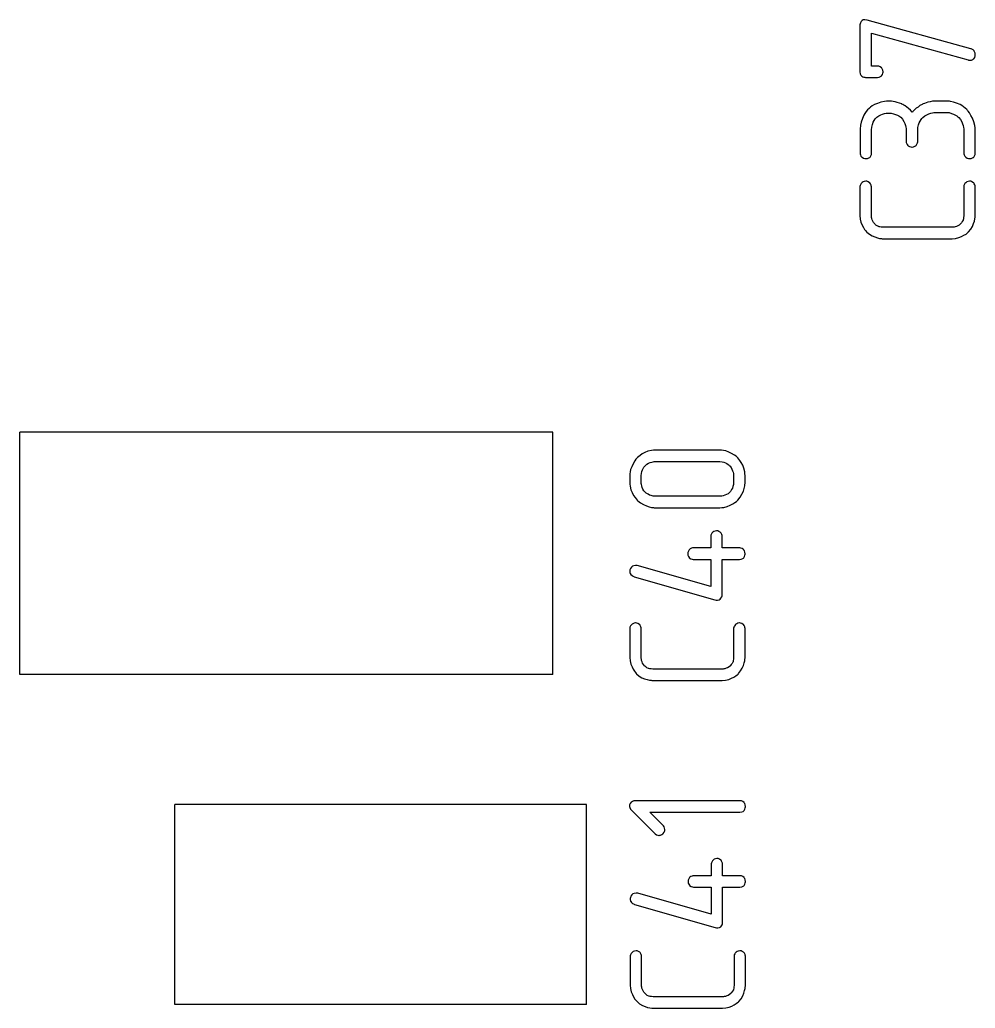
# Model space of a CAD drawing. Header units: inches. Extents: x 0 to 594, y -420 to 0.
# Drawn here: x 236.65 to 244.54, y -78.34 to -70.18 of the extents above; entities that cross this region are included whole.
import ezdxf

# ---------------------------------------------------------------- set-up
doc = ezdxf.new("R2010")
doc.units = ezdxf.units.IN
doc.header["$MEASUREMENT"] = 0

msp = doc.modelspace()

# ---------------------------------------------------------------- linework, layer by layer
at = {"color": 18, "true_color": 0x000000}
for p, q in [((243.5881, -70.2116), (243.5867, -70.22)), ((243.5867, -70.22), (243.5867, -70.6091)), ((243.5867, -70.22), (243.5867, -70.22)), ((243.5909, -70.2031), (243.5881, -70.2116)), ((243.5965, -70.1947), (243.5909, -70.2031)), ((243.6036, -70.1862), (243.5965, -70.1947)), ((243.6134, -70.1806), (243.6036, -70.1862)), ((243.6261, -70.1791), (243.6134, -70.1806)), ((243.6473, -70.182), (243.6261, -70.1791)), ((244.503, -70.4202), (243.6473, -70.182)), ((243.6811, -70.5612), (243.6811, -70.2905)), ((243.6811, -70.2905), (244.479, -70.5104)), ((244.5058, -70.4202), (244.503, -70.4202)), ((244.5114, -70.423), (244.5058, -70.4202)), ((244.5199, -70.4273), (244.5114, -70.423)), ((244.5185, -70.5062), (244.5241, -70.502)), ((244.5283, -70.4357), (244.5199, -70.4273)), ((244.5241, -70.502), (244.5269, -70.5006)), ((244.5269, -70.5006), (244.534, -70.4893)), ((244.5297, -70.4385), (244.5283, -70.4357)), ((244.5326, -70.4442), (244.5297, -70.4385)), ((244.5368, -70.454), (244.5326, -70.4442)), ((244.534, -70.4893), (244.5368, -70.478)), ((244.5382, -70.4653), (244.5368, -70.454)), ((244.5368, -70.478), (244.5382, -70.4681)), ((244.5382, -70.4681), (244.5382, -70.4653)), ((243.729, -70.5612), (243.6811, -70.5612)), ((243.7304, -70.5612), (243.729, -70.5612)), ((243.7333, -70.5612), (243.7304, -70.5612)), ((243.7375, -70.5612), (243.7333, -70.5612)), ((243.7431, -70.5626), (243.7375, -70.5612)), ((243.7544, -70.5668), (243.7431, -70.5626)), ((243.7657, -70.5753), (243.7544, -70.5668)), ((243.7671, -70.5781), (243.7657, -70.5753)), ((243.7713, -70.5837), (243.7671, -70.5781)), ((243.7756, -70.595), (243.7713, -70.5837)), ((244.479, -70.5104), (244.4832, -70.5118)), ((244.4832, -70.5118), (244.4874, -70.5132)), ((244.4874, -70.5132), (244.4917, -70.5132)), ((244.4917, -70.5132), (244.4931, -70.5132)), ((244.4931, -70.5132), (244.5072, -70.5118)), ((244.5072, -70.5118), (244.5185, -70.5062)), ((243.5867, -70.6091), (243.5881, -70.6246)), ((243.5881, -70.6246), (243.5937, -70.6359)), ((243.5937, -70.6359), (243.6022, -70.6443)), ((243.6022, -70.6443), (243.6106, -70.65)), ((243.6106, -70.65), (243.6191, -70.6528)), ((243.6191, -70.6528), (243.6275, -70.6542)), ((243.6275, -70.6542), (243.6332, -70.6556)), ((243.6332, -70.6556), (243.6346, -70.6556)), ((243.6346, -70.6556), (243.7304, -70.6556)), ((243.7304, -70.6556), (243.7459, -70.6528)), ((243.7459, -70.6528), (243.7572, -70.6486)), ((243.7572, -70.6486), (243.7629, -70.6443)), ((243.7629, -70.6443), (243.7657, -70.6415)), ((243.7657, -70.6415), (243.7727, -70.6303)), ((243.7727, -70.6303), (243.7756, -70.6204)), ((243.777, -70.6091), (243.7756, -70.595)), ((243.7756, -70.6204), (243.777, -70.6119)), ((243.777, -70.6119), (243.777, -70.6091)), ((243.6628, -70.9094), (243.6614, -70.9108)), ((243.6642, -70.908), (243.6628, -70.9094)), ((243.6684, -70.9051), (243.6642, -70.908)), ((243.6741, -70.9009), (243.6684, -70.9051)), ((243.6881, -70.891), (243.6741, -70.9009)), ((243.7065, -70.8798), (243.6881, -70.891)), ((243.7304, -70.8699), (243.7065, -70.8798)), ((243.7586, -70.86), (243.7304, -70.8699)), ((243.7896, -70.853), (243.7586, -70.86)), ((243.8066, -70.8502), (243.7896, -70.853)), ((243.8249, -70.8502), (243.8066, -70.8502)), ((243.8277, -70.8502), (243.8249, -70.8502)), ((243.8348, -70.8502), (243.8277, -70.8502)), ((243.846, -70.8516), (243.8348, -70.8502)), ((243.8601, -70.853), (243.846, -70.8516)), ((243.877, -70.8572), (243.8601, -70.853)), ((243.894, -70.8614), (243.877, -70.8572)), ((243.9137, -70.8671), (243.894, -70.8614)), ((243.932, -70.8741), (243.9137, -70.8671)), ((243.9334, -70.8755), (243.932, -70.8741)), ((243.9405, -70.8784), (243.9334, -70.8755)), ((243.9489, -70.884), (243.9405, -70.8784)), ((243.9602, -70.891), (243.9489, -70.884)), ((243.9743, -70.9009), (243.9602, -70.891)), ((243.9884, -70.9122), (243.9743, -70.9009)), ((244.0519, -70.9094), (244.0406, -70.9206)), ((244.0659, -70.8995), (244.0519, -70.9094)), ((244.0815, -70.8882), (244.0659, -70.8995)), ((244.0998, -70.8784), (244.0815, -70.8882)), ((244.1026, -70.8769), (244.0998, -70.8784)), ((244.1082, -70.8741), (244.1026, -70.8769)), ((244.1181, -70.8699), (244.1082, -70.8741)), ((244.1322, -70.8643), (244.1181, -70.8699)), ((244.1477, -70.86), (244.1322, -70.8643)), ((244.166, -70.8558), (244.1477, -70.86)), ((244.1858, -70.8516), (244.166, -70.8558)), ((244.2069, -70.8502), (244.1858, -70.8516)), ((244.3014, -70.8502), (244.2069, -70.8502)), ((244.3028, -70.8502), (244.3014, -70.8502)), ((244.3056, -70.8502), (244.3028, -70.8502)), ((244.3112, -70.8502), (244.3056, -70.8502)), ((244.3183, -70.8516), (244.3112, -70.8502)), ((244.3253, -70.8516), (244.3183, -70.8516)), ((244.3352, -70.8544), (244.3253, -70.8516)), ((244.3592, -70.8586), (244.3352, -70.8544)), ((244.3845, -70.8671), (244.3592, -70.8586)), ((244.4127, -70.8798), (244.3845, -70.8671)), ((244.4268, -70.8882), (244.4127, -70.8798)), ((244.4409, -70.8967), (244.4268, -70.8882)), ((244.455, -70.908), (244.4409, -70.8967)), ((244.4691, -70.9206), (244.455, -70.908)), ((243.6191, -70.9658), (243.6064, -70.9954)), ((243.6275, -70.9517), (243.6191, -70.9658)), ((243.6374, -70.9376), (243.6275, -70.9517)), ((243.6487, -70.9235), (243.6374, -70.9376)), ((243.6614, -70.9108), (243.6487, -70.9235)), ((243.7121, -70.9982), (243.7192, -70.9897)), ((243.7192, -70.9897), (243.7248, -70.9841)), ((243.7248, -70.9841), (243.7262, -70.9827)), ((243.7262, -70.9827), (243.7417, -70.9714)), ((243.7417, -70.9714), (243.7586, -70.9629)), ((243.7586, -70.9629), (243.7741, -70.9573)), ((243.7741, -70.9573), (243.7896, -70.9531)), ((243.7896, -70.9531), (243.8037, -70.9503)), ((243.8037, -70.9503), (243.8136, -70.9488)), ((243.8136, -70.9488), (243.8207, -70.9488)), ((243.8207, -70.9488), (243.8235, -70.9488)), ((243.8235, -70.9488), (243.8446, -70.9503)), ((243.8446, -70.9503), (243.8644, -70.9545)), ((243.8644, -70.9545), (243.8813, -70.9601)), ((243.8813, -70.9601), (243.8954, -70.9658)), ((243.8954, -70.9658), (243.9081, -70.9728)), ((243.9081, -70.9728), (243.9165, -70.9784)), ((243.9165, -70.9784), (243.9222, -70.9827)), ((243.9222, -70.9827), (243.9236, -70.9841)), ((243.9236, -70.9841), (243.9391, -70.9996)), ((244.0039, -70.9263), (243.9884, -70.9122)), ((244.018, -70.9432), (244.0039, -70.9263)), ((244.0194, -70.9418), (244.018, -70.9432)), ((244.0237, -70.9362), (244.0194, -70.9418)), ((244.0307, -70.9291), (244.0237, -70.9362)), ((244.0406, -70.9206), (244.0307, -70.9291)), ((244.0984, -70.994), (244.104, -70.9883)), ((244.104, -70.9883), (244.1054, -70.9869)), ((244.1054, -70.9869), (244.1223, -70.9728)), ((244.1223, -70.9728), (244.1393, -70.9629)), ((244.1393, -70.9629), (244.1562, -70.9545)), ((244.1562, -70.9545), (244.1717, -70.9503)), ((244.1717, -70.9503), (244.1858, -70.9474)), ((244.1858, -70.9474), (244.1971, -70.9446)), ((244.1971, -70.9446), (244.2041, -70.9446)), ((244.2041, -70.9446), (244.2069, -70.9446)), ((244.2069, -70.9446), (244.3014, -70.9446)), ((244.3014, -70.9446), (244.3225, -70.946)), ((244.3225, -70.946), (244.3422, -70.9517)), ((244.3422, -70.9517), (244.3592, -70.9573)), ((244.3592, -70.9573), (244.3747, -70.9658)), ((244.3747, -70.9658), (244.386, -70.9728)), ((244.386, -70.9728), (244.3958, -70.9799)), ((244.3958, -70.9799), (244.4015, -70.9855)), ((244.4015, -70.9855), (244.4029, -70.9869)), ((244.4029, -70.9869), (244.417, -71.0038)), ((244.4705, -70.9221), (244.4691, -70.9206)), ((244.4719, -70.9235), (244.4705, -70.9221)), ((244.4748, -70.9277), (244.4719, -70.9235)), ((244.4804, -70.9333), (244.4748, -70.9277)), ((244.4903, -70.9474), (244.4804, -70.9333)), ((244.503, -70.9686), (244.4903, -70.9474)), ((244.5156, -70.9925), (244.503, -70.9686)), ((243.5895, -71.0701), (243.5881, -71.0771)), ((243.5909, -71.0602), (243.5895, -71.0701)), ((243.5923, -71.0489), (243.5909, -71.0602)), ((243.5965, -71.025), (243.5923, -71.0489)), ((243.6064, -70.9954), (243.5965, -71.025)), ((243.6825, -71.0884), (243.6839, -71.0644)), ((243.6839, -71.0644), (243.6896, -71.0433)), ((243.6896, -71.0433), (243.6966, -71.025)), ((243.6966, -71.025), (243.7037, -71.0095)), ((243.7037, -71.0095), (243.7121, -70.9982)), ((243.9391, -70.9996), (243.9489, -71.0179)), ((243.9489, -71.0179), (243.9574, -71.0348)), ((243.9574, -71.0348), (243.963, -71.0518)), ((243.963, -71.0518), (243.9659, -71.0658)), ((243.9659, -71.0658), (243.9673, -71.0771)), ((244.0631, -71.0884), (244.0645, -71.0673)), ((244.0645, -71.0673), (244.0702, -71.0475)), ((244.0702, -71.0475), (244.0758, -71.0292)), ((244.0758, -71.0292), (244.0843, -71.0151)), ((244.0843, -71.0151), (244.0913, -71.0024)), ((244.0913, -71.0024), (244.0984, -70.994)), ((244.417, -71.0038), (244.4268, -71.0207)), ((244.4268, -71.0207), (244.4339, -71.0377)), ((244.4339, -71.0377), (244.4381, -71.0532)), ((244.4381, -71.0532), (244.4409, -71.0673)), ((244.4409, -71.0673), (244.4437, -71.0785)), ((244.5269, -71.0207), (244.5156, -70.9925)), ((244.5354, -71.0532), (244.5269, -71.0207)), ((244.5368, -71.0701), (244.5354, -71.0532)), ((244.5382, -71.0884), (244.5368, -71.0701)), ((243.5881, -71.0771), (243.5881, -71.2872)), ((243.5881, -71.0771), (243.5881, -71.0771)), ((243.6825, -71.2815), (243.6825, -71.0884)), ((243.9673, -71.0771), (243.9687, -71.0856)), ((243.9687, -71.0856), (243.9687, -71.1913)), ((244.0631, -71.1871), (244.0631, -71.0884)), ((244.4437, -71.0785), (244.4437, -71.2872)), ((244.5382, -71.2815), (244.5382, -71.0884)), ((243.9687, -71.1913), (243.9715, -71.1984)), ((243.9715, -71.1984), (243.9771, -71.2096)), ((243.9771, -71.2096), (243.9828, -71.2167)), ((243.9828, -71.2167), (243.9842, -71.2195)), ((243.9842, -71.2195), (243.9856, -71.2195)), ((243.9856, -71.2195), (243.9969, -71.2266)), ((243.9969, -71.2266), (244.0067, -71.2294)), ((244.0067, -71.2294), (244.0138, -71.2308)), ((244.0138, -71.2308), (244.0152, -71.2308)), ((244.0152, -71.2308), (244.0166, -71.2308)), ((244.0166, -71.2308), (244.0293, -71.2294)), ((244.0293, -71.2294), (244.0406, -71.2237)), ((244.0406, -71.2237), (244.0476, -71.2195)), ((244.0476, -71.2195), (244.049, -71.2181)), ((244.049, -71.2181), (244.0504, -71.2181)), ((244.0504, -71.2181), (244.0575, -71.2068)), ((244.0575, -71.2068), (244.0617, -71.1955)), ((244.0617, -71.1955), (244.0631, -71.1871)), ((243.5881, -71.2872), (243.5909, -71.2942)), ((243.5909, -71.2942), (243.5951, -71.3041)), ((243.5951, -71.3041), (243.6007, -71.3111)), ((243.6007, -71.3111), (243.6022, -71.314)), ((243.6022, -71.314), (243.6036, -71.314)), ((243.6036, -71.314), (243.6148, -71.321)), ((243.66, -71.3196), (243.667, -71.3154)), ((243.667, -71.3154), (243.6698, -71.314)), ((243.6698, -71.314), (243.6769, -71.3027)), ((243.6769, -71.3027), (243.6811, -71.2914)), ((243.6811, -71.2914), (243.6825, -71.2815)), ((244.4437, -71.2872), (244.4466, -71.2942)), ((244.4466, -71.2942), (244.4522, -71.3055)), ((244.4522, -71.3055), (244.4578, -71.3111)), ((244.4578, -71.3111), (244.4593, -71.314)), ((244.4593, -71.314), (244.4607, -71.314)), ((244.4607, -71.314), (244.4719, -71.321)), ((244.5156, -71.3196), (244.5227, -71.3154)), ((244.5227, -71.3154), (244.5241, -71.314)), ((244.5241, -71.314), (244.5255, -71.314)), ((244.5255, -71.314), (244.5326, -71.3027)), ((244.5326, -71.3027), (244.5368, -71.2914)), ((244.5368, -71.2914), (244.5382, -71.2815)), ((243.6148, -71.321), (243.6261, -71.3238)), ((243.6261, -71.3238), (243.6332, -71.3252)), ((243.6332, -71.3252), (243.6346, -71.3252)), ((243.6346, -71.3252), (243.636, -71.3252)), ((243.636, -71.3252), (243.6501, -71.3238)), ((243.6501, -71.3238), (243.66, -71.3196)), ((244.4719, -71.321), (244.4818, -71.3238)), ((244.4818, -71.3238), (244.4889, -71.3252)), ((244.4889, -71.3252), (244.4903, -71.3252)), ((244.4903, -71.3252), (244.4917, -71.3252)), ((244.4917, -71.3252), (244.5044, -71.3238)), ((244.5044, -71.3238), (244.5156, -71.3196)), ((243.5881, -71.5466), (243.5867, -71.555)), ((243.5867, -71.555), (243.5867, -71.7961)), ((243.5867, -71.555), (243.5867, -71.555)), ((243.5937, -71.5353), (243.5881, -71.5466)), ((243.5965, -71.531), (243.5937, -71.5353)), ((243.6022, -71.5254), (243.5965, -71.531)), ((243.605, -71.5226), (243.6022, -71.5254)), ((243.612, -71.5184), (243.605, -71.5226)), ((243.6219, -71.5141), (243.612, -71.5184)), ((243.6346, -71.5113), (243.6219, -71.5141)), ((243.6374, -71.5113), (243.6346, -71.5113)), ((243.6444, -71.5127), (243.6374, -71.5113)), ((243.6543, -71.517), (243.6444, -71.5127)), ((243.6656, -71.524), (243.6543, -71.517)), ((243.6684, -71.5254), (243.6656, -71.524)), ((243.6726, -71.5325), (243.6684, -71.5254)), ((243.6783, -71.5437), (243.6726, -71.5325)), ((243.6797, -71.5508), (243.6783, -71.5437)), ((243.6811, -71.5592), (243.6797, -71.5508)), ((243.6811, -71.8045), (243.6811, -71.5592)), ((244.4452, -71.5466), (244.4437, -71.555)), ((244.4437, -71.555), (244.4437, -71.7975)), ((244.4508, -71.5367), (244.4452, -71.5466)), ((244.4536, -71.531), (244.4508, -71.5367)), ((244.4593, -71.5254), (244.4536, -71.531)), ((244.4621, -71.5226), (244.4593, -71.5254)), ((244.4691, -71.5184), (244.4621, -71.5226)), ((244.479, -71.5141), (244.4691, -71.5184)), ((244.4917, -71.5113), (244.479, -71.5141)), ((244.4945, -71.5113), (244.4917, -71.5113)), ((244.5015, -71.5127), (244.4945, -71.5113)), ((244.5114, -71.517), (244.5015, -71.5127)), ((244.5227, -71.524), (244.5114, -71.517)), ((244.5255, -71.5254), (244.5227, -71.524)), ((244.5297, -71.5325), (244.5255, -71.5254)), ((244.5354, -71.5423), (244.5297, -71.5325)), ((244.5368, -71.5494), (244.5354, -71.5423)), ((244.5382, -71.5578), (244.5368, -71.5494)), ((244.5382, -71.8031), (244.5382, -71.5578)), ((243.5867, -71.7961), (243.5895, -71.8243)), ((243.6825, -71.8116), (243.6811, -71.8045)), ((244.4437, -71.7975), (244.4423, -71.8102)), ((244.5368, -71.8088), (244.5382, -71.8031)), ((243.5895, -71.8243), (243.5951, -71.8511)), ((243.5951, -71.8511), (243.605, -71.8736)), ((243.605, -71.8736), (243.6148, -71.8933)), ((243.6839, -71.82), (243.6825, -71.8116)), ((243.6881, -71.8313), (243.6839, -71.82)), ((243.6924, -71.8426), (243.6881, -71.8313)), ((243.6994, -71.8539), (243.6924, -71.8426)), ((243.7093, -71.8651), (243.6994, -71.8539)), ((243.7121, -71.868), (243.7093, -71.8651)), ((243.7178, -71.8736), (243.7121, -71.868)), ((243.7276, -71.8807), (243.7178, -71.8736)), ((243.7403, -71.8863), (243.7276, -71.8807)), ((243.7417, -71.8863), (243.7403, -71.8863)), ((243.7431, -71.8877), (243.7417, -71.8863)), ((243.7516, -71.8891), (243.7431, -71.8877)), ((243.7629, -71.8905), (243.7516, -71.8891)), ((244.3719, -71.8891), (244.3634, -71.8905)), ((244.3831, -71.8849), (244.3719, -71.8891)), ((244.3944, -71.8807), (244.3831, -71.8849)), ((244.4057, -71.8736), (244.3944, -71.8807)), ((244.417, -71.8651), (244.4057, -71.8736)), ((244.4184, -71.8623), (244.417, -71.8651)), ((244.424, -71.8553), (244.4184, -71.8623)), ((244.4311, -71.8454), (244.424, -71.8553)), ((244.4381, -71.8341), (244.4311, -71.8454)), ((244.4395, -71.8313), (244.4381, -71.8327)), ((244.4381, -71.8327), (244.4381, -71.8341)), ((244.4409, -71.8214), (244.4395, -71.8313)), ((244.4423, -71.8102), (244.4409, -71.8214)), ((244.5015, -71.9074), (244.5156, -71.8849)), ((244.5156, -71.8849), (244.5241, -71.8623)), ((244.5241, -71.8623), (244.5311, -71.8412)), ((244.5311, -71.8412), (244.5354, -71.8229)), ((244.5354, -71.8229), (244.5368, -71.8088)), ((243.6148, -71.8933), (243.6247, -71.9103)), ((243.6247, -71.9103), (243.6346, -71.9215)), ((243.6346, -71.9215), (243.6402, -71.9286)), ((243.6402, -71.9286), (243.643, -71.9314)), ((243.643, -71.9314), (243.6642, -71.9497)), ((243.6642, -71.9497), (243.6867, -71.9638)), ((243.6867, -71.9638), (243.7093, -71.9723)), ((243.777, -71.8919), (243.7629, -71.8905)), ((244.3493, -71.8919), (243.777, -71.8919)), ((244.3507, -71.8919), (244.3493, -71.8919)), ((244.3563, -71.8919), (244.3507, -71.8919)), ((244.3634, -71.8905), (244.3563, -71.8919)), ((244.4029, -71.9779), (244.4254, -71.9681)), ((244.4254, -71.9681), (244.4452, -71.9582)), ((244.4452, -71.9582), (244.4621, -71.9483)), ((244.4621, -71.9483), (244.4734, -71.9385)), ((244.4734, -71.9385), (244.4804, -71.9328)), ((244.4804, -71.9328), (244.4832, -71.93)), ((244.4832, -71.93), (244.5015, -71.9074)), ((243.7093, -71.9723), (243.7304, -71.9793)), ((243.7304, -71.9793), (243.7488, -71.9836)), ((243.7488, -71.9836), (243.7643, -71.985)), ((243.7643, -71.985), (243.7699, -71.9864)), ((243.7699, -71.9864), (243.7727, -71.9864)), ((243.7727, -71.9864), (243.7756, -71.9864)), ((243.7756, -71.9864), (243.777, -71.9864)), ((243.777, -71.9864), (244.3479, -71.9864)), ((244.3479, -71.9864), (244.3761, -71.9836)), ((244.3761, -71.9836), (244.4029, -71.9779)), ((236.6511, -75.5828), (236.6511, -73.5828)), ((241.051, -73.5828), (236.6511, -73.5828)), ((241.051, -75.5828), (241.051, -73.5828)), ((241.7896, -73.7629), (241.7726, -73.7756)), ((241.8107, -73.7517), (241.7896, -73.7629)), ((241.8361, -73.7418), (241.8107, -73.7517)), ((241.8657, -73.7347), (241.8361, -73.7418)), ((241.8812, -73.7319), (241.8657, -73.7347)), ((241.8967, -73.7319), (241.8812, -73.7319)), ((242.4296, -73.7319), (241.8967, -73.7319)), ((242.431, -73.7319), (242.4296, -73.7319)), ((242.4338, -73.7319), (242.431, -73.7319)), ((242.438, -73.7319), (242.4338, -73.7319)), ((242.4437, -73.7333), (242.438, -73.7319)), ((242.4592, -73.7347), (242.4437, -73.7333)), ((242.4789, -73.739), (242.4592, -73.7347)), ((242.5029, -73.7474), (242.4789, -73.739)), ((242.5268, -73.7587), (242.5029, -73.7474)), ((242.5522, -73.7728), (242.5268, -73.7587)), ((241.7134, -73.8447), (241.7022, -73.8687)), ((241.7275, -73.8193), (241.7134, -73.8447)), ((241.7374, -73.8066), (241.7275, -73.8193)), ((241.7487, -73.7954), (241.7374, -73.8066)), ((241.7515, -73.7925), (241.7487, -73.794)), ((241.7487, -73.794), (241.7487, -73.7954)), ((241.76, -73.7855), (241.7515, -73.7925)), ((241.7726, -73.7756), (241.76, -73.7855)), ((241.8276, -73.8489), (241.8417, -73.8405)), ((241.8417, -73.8405), (241.8558, -73.8348)), ((241.8558, -73.8348), (241.8685, -73.8306)), ((241.8685, -73.8306), (241.8798, -73.8278)), ((241.8798, -73.8278), (241.8882, -73.8264)), ((241.8882, -73.8264), (241.8939, -73.8264)), ((241.8939, -73.8264), (241.8967, -73.8264)), ((241.8967, -73.8264), (242.4296, -73.8264)), ((242.4296, -73.8264), (242.4479, -73.8278)), ((242.4479, -73.8278), (242.4634, -73.832)), ((242.4634, -73.832), (242.4775, -73.8377)), ((242.4775, -73.8377), (242.4888, -73.8433)), ((242.4888, -73.8433), (242.4986, -73.8503)), ((242.5649, -73.7827), (242.5522, -73.7728)), ((242.5762, -73.794), (242.5649, -73.7827)), ((242.579, -73.7968), (242.5762, -73.794)), ((242.586, -73.8052), (242.579, -73.7968)), ((242.5959, -73.8179), (242.586, -73.8052)), ((242.6072, -73.8348), (242.5959, -73.8179)), ((242.6185, -73.856), (242.6072, -73.8348)), ((241.6881, -73.9279), (241.6867, -73.9335)), ((241.6895, -73.9124), (241.6881, -73.9279)), ((241.6937, -73.8912), (241.6895, -73.9124)), ((241.7022, -73.8687), (241.6937, -73.8912)), ((241.7811, -73.942), (241.7825, -73.9236)), ((241.7825, -73.9236), (241.7867, -73.9081)), ((241.7825, -73.9236), (241.7825, -73.9236)), ((241.7867, -73.9081), (241.7924, -73.894)), ((241.7924, -73.894), (241.798, -73.8828)), ((241.798, -73.8828), (241.8037, -73.8729)), ((241.8037, -73.8729), (241.8093, -73.8658)), ((241.8093, -73.8658), (241.8135, -73.8616)), ((241.8135, -73.8616), (241.8149, -73.8602)), ((241.8149, -73.8602), (241.8276, -73.8489)), ((242.4986, -73.8503), (242.5057, -73.856)), ((242.5057, -73.856), (242.5099, -73.8602)), ((242.5099, -73.8602), (242.5113, -73.8616)), ((242.5113, -73.8616), (242.5226, -73.8743)), ((242.5226, -73.8743), (242.5297, -73.8884)), ((242.5297, -73.8884), (242.5353, -73.9025)), ((242.5353, -73.9025), (242.5395, -73.9138)), ((242.5395, -73.9138), (242.5423, -73.9251)), ((242.5423, -73.9251), (242.5437, -73.9335)), ((242.6283, -73.8814), (242.6185, -73.856)), ((242.6354, -73.911), (242.6283, -73.8814)), ((242.6368, -73.9265), (242.6354, -73.911)), ((242.6382, -73.942), (242.6368, -73.9265)), ((241.6867, -73.9335), (241.6867, -74.0139)), ((241.6867, -73.9335), (241.6867, -73.9335)), ((241.7811, -74.0068), (241.7811, -73.942)), ((241.7825, -74.0153), (241.7811, -74.0068)), ((242.5437, -73.9984), (242.5423, -74.0153)), ((242.5437, -73.9335), (242.5437, -73.9984)), ((242.6368, -74.0125), (242.6382, -74.0068)), ((242.6382, -74.0068), (242.6382, -73.942)), ((241.6867, -74.0139), (241.6895, -74.0294)), ((241.6895, -74.0294), (241.6965, -74.059)), ((241.6965, -74.059), (241.7064, -74.0829)), ((241.7064, -74.0829), (241.7177, -74.1055)), ((241.7853, -74.0266), (241.7825, -74.0153)), ((241.7896, -74.0392), (241.7853, -74.0266)), ((241.7952, -74.0533), (241.7896, -74.0392)), ((241.8037, -74.0674), (241.7952, -74.0533)), ((241.8149, -74.0801), (241.8037, -74.0674)), ((241.8163, -74.0815), (241.8149, -74.0801)), ((241.8206, -74.0858), (241.8163, -74.0815)), ((241.8276, -74.09), (241.8206, -74.0858)), ((241.8375, -74.0956), (241.8276, -74.09)), ((242.4986, -74.0914), (242.4845, -74.0984)), ((242.5113, -74.0801), (242.4986, -74.0914)), ((242.5127, -74.0787), (242.5113, -74.0801)), ((242.517, -74.0745), (242.5127, -74.0787)), ((242.5212, -74.0674), (242.517, -74.0745)), ((242.5268, -74.0576), (242.5212, -74.0674)), ((242.5339, -74.0449), (242.5268, -74.0576)), ((242.5381, -74.0308), (242.5339, -74.0449)), ((242.5423, -74.0153), (242.5381, -74.0308)), ((242.6128, -74.0956), (242.6241, -74.0717)), ((242.6241, -74.0717), (242.6312, -74.0477)), ((242.6312, -74.0477), (242.6354, -74.028)), ((242.6354, -74.028), (242.6368, -74.0125)), ((241.7177, -74.1055), (241.7304, -74.1224)), ((241.7304, -74.1224), (241.7402, -74.1351)), ((241.7402, -74.1351), (241.7473, -74.1436)), ((241.7473, -74.1436), (241.7487, -74.145)), ((241.7487, -74.145), (241.7501, -74.1464)), ((241.7501, -74.1464), (241.7628, -74.1577)), ((241.7628, -74.1577), (241.7741, -74.1661)), ((241.7741, -74.1661), (241.7994, -74.1816)), ((241.8502, -74.1027), (241.8375, -74.0956)), ((241.8643, -74.1069), (241.8502, -74.1027)), ((241.8798, -74.1111), (241.8643, -74.1069)), ((241.8967, -74.1125), (241.8798, -74.1111)), ((242.4296, -74.1125), (241.8967, -74.1125)), ((242.431, -74.1125), (242.4296, -74.1125)), ((242.438, -74.1125), (242.431, -74.1125)), ((242.4465, -74.1111), (242.438, -74.1125)), ((242.4578, -74.1083), (242.4465, -74.1111)), ((242.4704, -74.1041), (242.4578, -74.1083)), ((242.4845, -74.0984), (242.4704, -74.1041)), ((242.5381, -74.176), (242.555, -74.1647)), ((242.555, -74.1647), (242.5677, -74.1548)), ((242.5677, -74.1548), (242.5762, -74.1478)), ((242.5762, -74.1478), (242.5776, -74.145)), ((242.5776, -74.145), (242.579, -74.145)), ((242.579, -74.145), (242.5987, -74.121)), ((242.5987, -74.121), (242.6128, -74.0956)), ((241.7994, -74.1816), (241.8248, -74.1915)), ((241.8248, -74.1915), (241.8474, -74.1999)), ((241.8474, -74.1999), (241.8671, -74.2042)), ((241.8671, -74.2042), (241.8826, -74.2056)), ((241.8826, -74.2056), (241.8882, -74.207)), ((241.8882, -74.207), (241.8925, -74.207)), ((241.8925, -74.207), (241.8953, -74.207)), ((241.8953, -74.207), (241.8967, -74.207)), ((241.8967, -74.207), (242.4296, -74.207)), ((242.4296, -74.207), (242.4465, -74.2056)), ((242.4465, -74.2056), (242.462, -74.2042)), ((242.462, -74.2042), (242.4902, -74.1971)), ((242.4902, -74.1971), (242.5156, -74.1873)), ((242.5156, -74.1873), (242.5381, -74.176)), ((242.3647, -74.417), (242.3619, -74.4227)), ((242.3704, -74.4114), (242.3647, -74.417)), ((242.3732, -74.4086), (242.3704, -74.4114)), ((242.3802, -74.4043), (242.3732, -74.4086)), ((242.3901, -74.4001), (242.3802, -74.4043)), ((242.4028, -74.3973), (242.3901, -74.4001)), ((242.4056, -74.3973), (242.4028, -74.3973)), ((242.4126, -74.3987), (242.4056, -74.3973)), ((242.4225, -74.4029), (242.4126, -74.3987)), ((242.4338, -74.41), (242.4225, -74.4029)), ((242.4366, -74.4114), (242.4338, -74.41)), ((242.4408, -74.4184), (242.4366, -74.4114)), ((242.4465, -74.4297), (242.4408, -74.4184)), ((242.3563, -74.4339), (242.3548, -74.4424)), ((242.3548, -74.4424), (242.3548, -74.5397)), ((242.3619, -74.4227), (242.3563, -74.4339)), ((242.4479, -74.4368), (242.4465, -74.4297)), ((242.4493, -74.4452), (242.4479, -74.4368)), ((242.4493, -74.5397), (242.4493, -74.4452)), ((242.1659, -74.5763), (242.1645, -74.5848)), ((242.1702, -74.5665), (242.1659, -74.5763)), ((242.1772, -74.5552), (242.1702, -74.5665)), ((242.1786, -74.5524), (242.1772, -74.5538)), ((242.1772, -74.5538), (242.1772, -74.5552)), ((242.1857, -74.5467), (242.1786, -74.5524)), ((242.197, -74.5425), (242.1857, -74.5467)), ((242.204, -74.5397), (242.197, -74.5425)), ((242.2125, -74.5397), (242.204, -74.5397)), ((242.3548, -74.5397), (242.2125, -74.5397)), ((242.5917, -74.5397), (242.4493, -74.5397)), ((242.5931, -74.5397), (242.5917, -74.5397)), ((242.5959, -74.5397), (242.5931, -74.5397)), ((242.6044, -74.5411), (242.5959, -74.5397)), ((242.6156, -74.5453), (242.6044, -74.5411)), ((242.6269, -74.5538), (242.6156, -74.5453)), ((242.6283, -74.5566), (242.6269, -74.5538)), ((242.6326, -74.5622), (242.6283, -74.5566)), ((242.6368, -74.5735), (242.6326, -74.5622)), ((242.6382, -74.5876), (242.6368, -74.5735)), ((242.1645, -74.5848), (242.1645, -74.5876)), ((242.1645, -74.5876), (242.1659, -74.6003)), ((242.1659, -74.6003), (242.1702, -74.6102)), ((242.1702, -74.6102), (242.1758, -74.6172)), ((242.1758, -74.6172), (242.1772, -74.62)), ((242.1772, -74.62), (242.1899, -74.6285)), ((242.1899, -74.6285), (242.2012, -74.6327)), ((242.2012, -74.6327), (242.2097, -74.6341)), ((242.2097, -74.6341), (242.2111, -74.6341)), ((242.2111, -74.6341), (242.2125, -74.6341)), ((242.2125, -74.6341), (242.3548, -74.6341)), ((242.3548, -74.6341), (242.3548, -74.8583)), ((242.4493, -74.9273), (242.4493, -74.6341)), ((242.4493, -74.6341), (242.5917, -74.6341)), ((242.5917, -74.6341), (242.6072, -74.6313)), ((242.6072, -74.6313), (242.6185, -74.6271)), ((242.6185, -74.6271), (242.6241, -74.6228)), ((242.6241, -74.6228), (242.6269, -74.62)), ((242.6269, -74.62), (242.634, -74.6087)), ((242.634, -74.6087), (242.6368, -74.5989)), ((242.6368, -74.5989), (242.6382, -74.5904)), ((242.6382, -74.5904), (242.6382, -74.5876)), ((241.6881, -74.7201), (241.6867, -74.7286)), ((241.6867, -74.7286), (241.6867, -74.7398)), ((241.6867, -74.7286), (241.6867, -74.7286)), ((241.6867, -74.7398), (241.6881, -74.7455)), ((241.6923, -74.7088), (241.6881, -74.7201)), ((241.6881, -74.7455), (241.6895, -74.7497)), ((241.7007, -74.6976), (241.6923, -74.7088)), ((241.7036, -74.6947), (241.7007, -74.6976)), ((241.7092, -74.6905), (241.7036, -74.6947)), ((241.7205, -74.6863), (241.7092, -74.6905)), ((241.7346, -74.6835), (241.7205, -74.6863)), ((241.7487, -74.6849), (241.7346, -74.6835)), ((242.3548, -74.8583), (241.7487, -74.6849)), ((241.6895, -74.7497), (241.6909, -74.7511)), ((241.6909, -74.7511), (241.6965, -74.7596)), ((241.6965, -74.7596), (241.705, -74.768)), ((241.705, -74.768), (241.7134, -74.7723)), ((241.7134, -74.7723), (241.7191, -74.7751)), ((241.7191, -74.7751), (241.7219, -74.7765)), ((241.7219, -74.7765), (242.3887, -74.9668)), ((242.3887, -74.9668), (242.4, -74.9696)), ((242.4, -74.9696), (242.4112, -74.9696)), ((242.4112, -74.9696), (242.4239, -74.9668)), ((242.4239, -74.9668), (242.4338, -74.9612)), ((242.4338, -74.9612), (242.4394, -74.9541)), ((242.4394, -74.9541), (242.4451, -74.9443)), ((242.4451, -74.9443), (242.4479, -74.9358)), ((242.4479, -74.9358), (242.4493, -74.9273)), ((241.6881, -75.1938), (241.6867, -75.2022)), ((241.6867, -75.2022), (241.6867, -75.4433)), ((241.6867, -75.2022), (241.6867, -75.2022)), ((241.6937, -75.1825), (241.6881, -75.1938)), ((241.6965, -75.1783), (241.6937, -75.1825)), ((241.7022, -75.1726), (241.6965, -75.1783)), ((241.705, -75.1698), (241.7022, -75.1726)), ((241.712, -75.1656), (241.705, -75.1698)), ((241.7219, -75.1614), (241.712, -75.1656)), ((241.7346, -75.1585), (241.7219, -75.1614)), ((241.7374, -75.1585), (241.7346, -75.1585)), ((241.7444, -75.1599), (241.7374, -75.1585)), ((241.7543, -75.1642), (241.7444, -75.1599)), ((241.7656, -75.1712), (241.7543, -75.1642)), ((241.7684, -75.1726), (241.7656, -75.1712)), ((241.7726, -75.1797), (241.7684, -75.1726)), ((241.7783, -75.191), (241.7726, -75.1797)), ((241.7797, -75.198), (241.7783, -75.191)), ((241.7811, -75.2065), (241.7797, -75.198)), ((241.7811, -75.4517), (241.7811, -75.2065)), ((242.5452, -75.1938), (242.5437, -75.2022)), ((242.5437, -75.2022), (242.5437, -75.4447)), ((242.5508, -75.1839), (242.5452, -75.1938)), ((242.5536, -75.1783), (242.5508, -75.1839)), ((242.5593, -75.1726), (242.5536, -75.1783)), ((242.5621, -75.1698), (242.5593, -75.1726)), ((242.5691, -75.1656), (242.5621, -75.1698)), ((242.579, -75.1614), (242.5691, -75.1656)), ((242.5917, -75.1585), (242.579, -75.1614)), ((242.5945, -75.1585), (242.5917, -75.1585)), ((242.6015, -75.1599), (242.5945, -75.1585)), ((242.6114, -75.1642), (242.6015, -75.1599)), ((242.6227, -75.1712), (242.6114, -75.1642)), ((242.6255, -75.1726), (242.6227, -75.1712)), ((242.6297, -75.1797), (242.6255, -75.1726)), ((242.6354, -75.1895), (242.6297, -75.1797)), ((242.6368, -75.1966), (242.6354, -75.1895)), ((242.6382, -75.2051), (242.6368, -75.1966)), ((242.6382, -75.4503), (242.6382, -75.2051)), ((241.6867, -75.4433), (241.6895, -75.4715)), ((241.6895, -75.4715), (241.6951, -75.4983)), ((241.7825, -75.4588), (241.7811, -75.4517)), ((241.7839, -75.4673), (241.7825, -75.4588)), ((241.7882, -75.4785), (241.7839, -75.4673)), ((241.7924, -75.4898), (241.7882, -75.4785)), ((242.5395, -75.4785), (242.5381, -75.4799)), ((242.5381, -75.4799), (242.5381, -75.4814)), ((242.5409, -75.4687), (242.5395, -75.4785)), ((242.5423, -75.4574), (242.5409, -75.4687)), ((242.5437, -75.4447), (242.5423, -75.4574)), ((242.6312, -75.4884), (242.6354, -75.4701)), ((242.6354, -75.4701), (242.6368, -75.456)), ((242.6368, -75.456), (242.6382, -75.4503)), ((241.6951, -75.4983), (241.705, -75.5208)), ((241.705, -75.5208), (241.7148, -75.5406)), ((241.7148, -75.5406), (241.7247, -75.5575)), ((241.7247, -75.5575), (241.7346, -75.5688)), ((241.7994, -75.5011), (241.7924, -75.4898)), ((241.8093, -75.5124), (241.7994, -75.5011)), ((241.8121, -75.5152), (241.8093, -75.5124)), ((241.8178, -75.5208), (241.8121, -75.5152)), ((241.8276, -75.5279), (241.8178, -75.5208)), ((241.8403, -75.5335), (241.8276, -75.5279)), ((241.8417, -75.5335), (241.8403, -75.5335)), ((241.8431, -75.5349), (241.8417, -75.5335)), ((241.8516, -75.5363), (241.8431, -75.5349)), ((241.8629, -75.5377), (241.8516, -75.5363)), ((241.877, -75.5391), (241.8629, -75.5377)), ((242.4493, -75.5391), (241.877, -75.5391)), ((242.4507, -75.5391), (242.4493, -75.5391)), ((242.4563, -75.5391), (242.4507, -75.5391)), ((242.4634, -75.5377), (242.4563, -75.5391)), ((242.4719, -75.5363), (242.4634, -75.5377)), ((242.4831, -75.5321), (242.4719, -75.5363)), ((242.4944, -75.5279), (242.4831, -75.5321)), ((242.5057, -75.5208), (242.4944, -75.5279)), ((242.517, -75.5124), (242.5057, -75.5208)), ((242.5184, -75.5095), (242.517, -75.5124)), ((242.524, -75.5025), (242.5184, -75.5095)), ((242.5311, -75.4926), (242.524, -75.5025)), ((242.5381, -75.4814), (242.5311, -75.4926)), ((242.5832, -75.5772), (242.6015, -75.5547)), ((242.6015, -75.5547), (242.6156, -75.5321)), ((242.6156, -75.5321), (242.6241, -75.5095)), ((242.6241, -75.5095), (242.6312, -75.4884)), ((241.051, -75.5828), (236.651, -75.5828)), ((241.7346, -75.5688), (241.7402, -75.5758)), ((241.7402, -75.5758), (241.743, -75.5786)), ((241.743, -75.5786), (241.7642, -75.5969)), ((241.7642, -75.5969), (241.7867, -75.611)), ((241.7867, -75.611), (241.8093, -75.6195)), ((241.8093, -75.6195), (241.8304, -75.6266)), ((241.8304, -75.6266), (241.8488, -75.6308)), ((241.8488, -75.6308), (241.8643, -75.6322)), ((241.8643, -75.6322), (241.8699, -75.6336)), ((241.8699, -75.6336), (241.8727, -75.6336)), ((241.8727, -75.6336), (241.8756, -75.6336)), ((241.8756, -75.6336), (241.877, -75.6336)), ((241.877, -75.6336), (242.4479, -75.6336)), ((242.4479, -75.6336), (242.4761, -75.6308)), ((242.4761, -75.6308), (242.5029, -75.6251)), ((242.5029, -75.6251), (242.5254, -75.6153)), ((242.5254, -75.6153), (242.5452, -75.6054)), ((242.5452, -75.6054), (242.5621, -75.5955)), ((242.5621, -75.5955), (242.5734, -75.5857)), ((242.5734, -75.5857), (242.5804, -75.58)), ((242.5804, -75.58), (242.5832, -75.5772)), ((237.9298, -78.3078), (237.9298, -76.6578)), ((241.3298, -76.6578), (237.9298, -76.6578)), ((241.3298, -78.3078), (241.3298, -76.6578)), ((241.6845, -76.6588), (241.6831, -76.6644)), ((241.6831, -76.6644), (241.6831, -76.6658)), ((241.6831, -76.6644), (241.6831, -76.6644)), ((241.6831, -76.6658), (241.6845, -76.6743)), ((241.6888, -76.6503), (241.6845, -76.6588)), ((241.6845, -76.6743), (241.6859, -76.6813)), ((241.6859, -76.6813), (241.6874, -76.687)), ((241.6874, -76.687), (241.6888, -76.6884)), ((241.6972, -76.6391), (241.6888, -76.6503)), ((241.6888, -76.6884), (241.693, -76.6954)), ((241.693, -76.6954), (241.6986, -76.7025)), ((241.7, -76.6376), (241.6972, -76.6391)), ((241.6986, -76.7025), (241.7029, -76.7067)), ((241.7085, -76.632), (241.7, -76.6376)), ((241.7212, -76.6278), (241.7085, -76.632)), ((241.7381, -76.6264), (241.7212, -76.6278)), ((242.5952, -76.6264), (241.7381, -76.6264)), ((242.5966, -76.6264), (242.5952, -76.6264)), ((242.5994, -76.6264), (242.5966, -76.6264)), ((242.6079, -76.6278), (242.5994, -76.6264)), ((242.6192, -76.632), (242.6079, -76.6278)), ((242.6304, -76.6405), (242.6192, -76.632)), ((242.6319, -76.6433), (242.6304, -76.6405)), ((242.6304, -76.7067), (242.6375, -76.6954)), ((242.6361, -76.6489), (242.6319, -76.6433)), ((242.6403, -76.6602), (242.6361, -76.6489)), ((242.6375, -76.6954), (242.6403, -76.6856)), ((242.6417, -76.6743), (242.6403, -76.6602)), ((242.6403, -76.6856), (242.6417, -76.6771)), ((242.6417, -76.6771), (242.6417, -76.6743)), ((241.7029, -76.7067), (241.7043, -76.7081)), ((241.7043, -76.7081), (241.896, -76.8984)), ((241.9622, -76.8308), (241.8523, -76.7208)), ((241.8523, -76.7208), (242.5952, -76.7208)), ((242.5952, -76.7208), (242.6107, -76.718)), ((242.6107, -76.718), (242.622, -76.7138)), ((242.622, -76.7138), (242.6276, -76.7095)), ((242.6276, -76.7095), (242.6304, -76.7067)), ((241.9651, -76.8336), (241.9622, -76.8308)), ((241.9693, -76.8406), (241.9651, -76.8336)), ((241.9735, -76.8519), (241.9693, -76.8406)), ((241.9763, -76.8646), (241.9735, -76.8519)), ((241.9763, -76.8674), (241.9763, -76.8646)), ((241.896, -76.8984), (241.9073, -76.9069)), ((241.9073, -76.9069), (241.9185, -76.9111)), ((241.9185, -76.9111), (241.9256, -76.9125)), ((241.9256, -76.9125), (241.927, -76.9125)), ((241.927, -76.9125), (241.9284, -76.9125)), ((241.9284, -76.9125), (241.9355, -76.9111)), ((241.9355, -76.9111), (241.9411, -76.9097)), ((241.9411, -76.9097), (241.9524, -76.9041)), ((241.9524, -76.9041), (241.9594, -76.8999)), ((241.9594, -76.8999), (241.9608, -76.897)), ((241.9608, -76.897), (241.9622, -76.897)), ((241.9622, -76.897), (241.9707, -76.8858)), ((241.9707, -76.8858), (241.9749, -76.8745)), ((241.9749, -76.8745), (241.9763, -76.8674)), ((242.3837, -77.1099), (242.3767, -77.1141)), ((242.3936, -77.1057), (242.3837, -77.1099)), ((242.4063, -77.1028), (242.3936, -77.1057)), ((242.4091, -77.1028), (242.4063, -77.1028)), ((242.4162, -77.1042), (242.4091, -77.1028)), ((242.426, -77.1085), (242.4162, -77.1042)), ((242.4373, -77.1155), (242.426, -77.1085)), ((242.3598, -77.1395), (242.3584, -77.148)), ((242.3584, -77.148), (242.3584, -77.2452)), ((242.3654, -77.1282), (242.3598, -77.1395)), ((242.3682, -77.1226), (242.3654, -77.1282)), ((242.3739, -77.1169), (242.3682, -77.1226)), ((242.3767, -77.1141), (242.3739, -77.1169)), ((242.4401, -77.1169), (242.4373, -77.1155)), ((242.4444, -77.124), (242.4401, -77.1169)), ((242.45, -77.1353), (242.4444, -77.124)), ((242.4514, -77.1423), (242.45, -77.1353)), ((242.4528, -77.1508), (242.4514, -77.1423)), ((242.4528, -77.2452), (242.4528, -77.1508)), ((242.1737, -77.272), (242.1695, -77.2819)), ((242.1808, -77.2607), (242.1737, -77.272)), ((242.1822, -77.2579), (242.1808, -77.2593)), ((242.1808, -77.2593), (242.1808, -77.2607)), ((242.1892, -77.2523), (242.1822, -77.2579)), ((242.2005, -77.248), (242.1892, -77.2523)), ((242.2075, -77.2452), (242.2005, -77.248)), ((242.216, -77.2452), (242.2075, -77.2452)), ((242.3584, -77.2452), (242.216, -77.2452)), ((242.5952, -77.2452), (242.4528, -77.2452)), ((242.5966, -77.2452), (242.5952, -77.2452)), ((242.5994, -77.2452), (242.5966, -77.2452)), ((242.6079, -77.2466), (242.5994, -77.2452)), ((242.6192, -77.2509), (242.6079, -77.2466)), ((242.6304, -77.2593), (242.6192, -77.2509)), ((242.6319, -77.2621), (242.6304, -77.2593)), ((242.6361, -77.2678), (242.6319, -77.2621)), ((242.6403, -77.2791), (242.6361, -77.2678)), ((242.1695, -77.2819), (242.1681, -77.2903)), ((242.1681, -77.2903), (242.1681, -77.2931)), ((242.1681, -77.2931), (242.1695, -77.3058)), ((242.1695, -77.3058), (242.1737, -77.3157)), ((242.1737, -77.3157), (242.1793, -77.3228)), ((242.1793, -77.3228), (242.1808, -77.3256)), ((242.1808, -77.3256), (242.1934, -77.334)), ((242.1934, -77.334), (242.2047, -77.3383)), ((242.2047, -77.3383), (242.2132, -77.3397)), ((242.2132, -77.3397), (242.2146, -77.3397)), ((242.2146, -77.3397), (242.216, -77.3397)), ((242.216, -77.3397), (242.3584, -77.3397)), ((242.3584, -77.3397), (242.3584, -77.5638)), ((242.4528, -77.6329), (242.4528, -77.3397)), ((242.4528, -77.3397), (242.5952, -77.3397)), ((242.5952, -77.3397), (242.6107, -77.3368)), ((242.6107, -77.3368), (242.622, -77.3326)), ((242.622, -77.3326), (242.6276, -77.3284)), ((242.6276, -77.3284), (242.6304, -77.3256)), ((242.6304, -77.3256), (242.6375, -77.3143)), ((242.6375, -77.3143), (242.6403, -77.3044)), ((242.6417, -77.2931), (242.6403, -77.2791)), ((242.6403, -77.3044), (242.6417, -77.296)), ((242.6417, -77.296), (242.6417, -77.2931)), ((241.6916, -77.4257), (241.6902, -77.4341)), ((241.6902, -77.4341), (241.6902, -77.4454)), ((241.6902, -77.4341), (241.6902, -77.4341)), ((241.6958, -77.4144), (241.6916, -77.4257)), ((241.7043, -77.4031), (241.6958, -77.4144)), ((241.7071, -77.4003), (241.7043, -77.4031)), ((241.7127, -77.3961), (241.7071, -77.4003)), ((241.724, -77.3918), (241.7127, -77.3961)), ((241.7381, -77.389), (241.724, -77.3918)), ((241.7522, -77.3904), (241.7381, -77.389)), ((242.3584, -77.5638), (241.7522, -77.3904)), ((241.6902, -77.4454), (241.6916, -77.451)), ((241.6916, -77.451), (241.693, -77.4553)), ((241.693, -77.4553), (241.6944, -77.4567)), ((241.6944, -77.4567), (241.7, -77.4651)), ((241.7, -77.4651), (241.7085, -77.4736)), ((241.7085, -77.4736), (241.717, -77.4778)), ((241.717, -77.4778), (241.7226, -77.4806)), ((241.7226, -77.4806), (241.7254, -77.482)), ((241.7254, -77.482), (242.3922, -77.6724)), ((242.3922, -77.6724), (242.4035, -77.6752)), ((242.4035, -77.6752), (242.4148, -77.6752)), ((242.4148, -77.6752), (242.4275, -77.6724)), ((242.4275, -77.6724), (242.4373, -77.6667)), ((242.4373, -77.6667), (242.443, -77.6597)), ((242.443, -77.6597), (242.4486, -77.6498)), ((242.4486, -77.6498), (242.4514, -77.6413)), ((242.4514, -77.6413), (242.4528, -77.6329)), ((241.6916, -77.8993), (241.6902, -77.9078)), ((241.6902, -77.9078), (241.6902, -78.1488)), ((241.6902, -77.9078), (241.6902, -77.9078)), ((241.6972, -77.888), (241.6916, -77.8993)), ((241.7, -77.8838), (241.6972, -77.888)), ((241.7057, -77.8782), (241.7, -77.8838)), ((241.7085, -77.8754), (241.7057, -77.8782)), ((241.7156, -77.8711), (241.7085, -77.8754)), ((241.7254, -77.8669), (241.7156, -77.8711)), ((241.7381, -77.8641), (241.7254, -77.8669)), ((241.7409, -77.8641), (241.7381, -77.8641)), ((241.748, -77.8655), (241.7409, -77.8641)), ((241.7578, -77.8697), (241.748, -77.8655)), ((241.7691, -77.8768), (241.7578, -77.8697)), ((241.7719, -77.8782), (241.7691, -77.8768)), ((241.7762, -77.8852), (241.7719, -77.8782)), ((241.7818, -77.8965), (241.7762, -77.8852)), ((241.7832, -77.9035), (241.7818, -77.8965)), ((241.7846, -77.912), (241.7832, -77.9035)), ((241.7846, -78.1573), (241.7846, -77.912)), ((242.5487, -77.8993), (242.5473, -77.9078)), ((242.5473, -77.9078), (242.5473, -78.1502)), ((242.5543, -77.8895), (242.5487, -77.8993)), ((242.5571, -77.8838), (242.5543, -77.8895)), ((242.5628, -77.8782), (242.5571, -77.8838)), ((242.5656, -77.8754), (242.5628, -77.8782)), ((242.5726, -77.8711), (242.5656, -77.8754)), ((242.5825, -77.8669), (242.5726, -77.8711)), ((242.5952, -77.8641), (242.5825, -77.8669)), ((242.598, -77.8641), (242.5952, -77.8641)), ((242.6051, -77.8655), (242.598, -77.8641)), ((242.6149, -77.8697), (242.6051, -77.8655)), ((242.6262, -77.8768), (242.6149, -77.8697)), ((242.629, -77.8782), (242.6262, -77.8768)), ((242.6333, -77.8852), (242.629, -77.8782)), ((242.6389, -77.8951), (242.6333, -77.8852)), ((242.6403, -77.9021), (242.6389, -77.8951)), ((242.6417, -77.9106), (242.6403, -77.9021)), ((242.6417, -78.1559), (242.6417, -77.9106)), ((241.6902, -78.1488), (241.693, -78.177)), ((241.786, -78.1643), (241.7846, -78.1573)), ((241.7874, -78.1728), (241.786, -78.1643)), ((242.5459, -78.1629), (242.5445, -78.1742)), ((242.5473, -78.1502), (242.5459, -78.1629)), ((242.6389, -78.1756), (242.6403, -78.1615)), ((242.6403, -78.1615), (242.6417, -78.1559)), ((241.693, -78.177), (241.6986, -78.2038)), ((241.6986, -78.2038), (241.7085, -78.2264)), ((241.7085, -78.2264), (241.7184, -78.2461)), ((241.7184, -78.2461), (241.7282, -78.263)), ((241.7917, -78.1841), (241.7874, -78.1728)), ((241.7959, -78.1954), (241.7917, -78.1841)), ((241.803, -78.2066), (241.7959, -78.1954)), ((241.8128, -78.2179), (241.803, -78.2066)), ((241.8156, -78.2207), (241.8128, -78.2179)), ((241.8213, -78.2264), (241.8156, -78.2207)), ((241.8311, -78.2334), (241.8213, -78.2264)), ((241.8438, -78.2391), (241.8311, -78.2334)), ((241.8452, -78.2391), (241.8438, -78.2391)), ((241.8467, -78.2405), (241.8452, -78.2391)), ((241.8551, -78.2419), (241.8467, -78.2405)), ((241.8664, -78.2433), (241.8551, -78.2419)), ((241.8805, -78.2447), (241.8664, -78.2433)), ((242.4528, -78.2447), (241.8805, -78.2447)), ((242.4542, -78.2447), (242.4528, -78.2447)), ((242.4599, -78.2447), (242.4542, -78.2447)), ((242.4669, -78.2433), (242.4599, -78.2447)), ((242.4754, -78.2419), (242.4669, -78.2433)), ((242.4867, -78.2376), (242.4754, -78.2419)), ((242.4979, -78.2334), (242.4867, -78.2376)), ((242.5092, -78.2264), (242.4979, -78.2334)), ((242.5205, -78.2179), (242.5092, -78.2264)), ((242.5219, -78.2151), (242.5205, -78.2179)), ((242.5275, -78.208), (242.5219, -78.2151)), ((242.5346, -78.1982), (242.5275, -78.208)), ((242.5416, -78.1869), (242.5346, -78.1982)), ((242.543, -78.1841), (242.5416, -78.1855)), ((242.5416, -78.1855), (242.5416, -78.1869)), ((242.5445, -78.1742), (242.543, -78.1841)), ((242.6051, -78.2602), (242.6192, -78.2376)), ((242.6192, -78.2376), (242.6276, -78.2151)), ((242.6276, -78.2151), (242.6347, -78.1939)), ((242.6347, -78.1939), (242.6389, -78.1756)), ((241.3298, -78.3078), (237.9298, -78.3078)), ((241.7282, -78.263), (241.7381, -78.2743)), ((241.7381, -78.2743), (241.7437, -78.2813)), ((241.7437, -78.2813), (241.7466, -78.2842)), ((241.7466, -78.2842), (241.7677, -78.3025)), ((241.7677, -78.3025), (241.7903, -78.3166)), ((241.7903, -78.3166), (241.8128, -78.325)), ((241.8128, -78.325), (241.834, -78.3321)), ((241.834, -78.3321), (241.8523, -78.3363)), ((242.4796, -78.3363), (242.5064, -78.3307)), ((242.5064, -78.3307), (242.5289, -78.3208)), ((242.5289, -78.3208), (242.5487, -78.311)), ((242.5487, -78.311), (242.5656, -78.3011)), ((242.5656, -78.3011), (242.5769, -78.2912)), ((242.5769, -78.2912), (242.5839, -78.2856)), ((242.5839, -78.2856), (242.5867, -78.2828)), ((242.5867, -78.2828), (242.6051, -78.2602)), ((241.8523, -78.3363), (241.8678, -78.3377)), ((241.8678, -78.3377), (241.8734, -78.3391)), ((241.8734, -78.3391), (241.8763, -78.3391)), ((241.8763, -78.3391), (241.8791, -78.3391)), ((241.8791, -78.3391), (241.8805, -78.3391)), ((241.8805, -78.3391), (242.4514, -78.3391)), ((242.4514, -78.3391), (242.4796, -78.3363))]:
    msp.add_line(p, q, dxfattribs=at)

doc.saveas('drawing.dxf')
